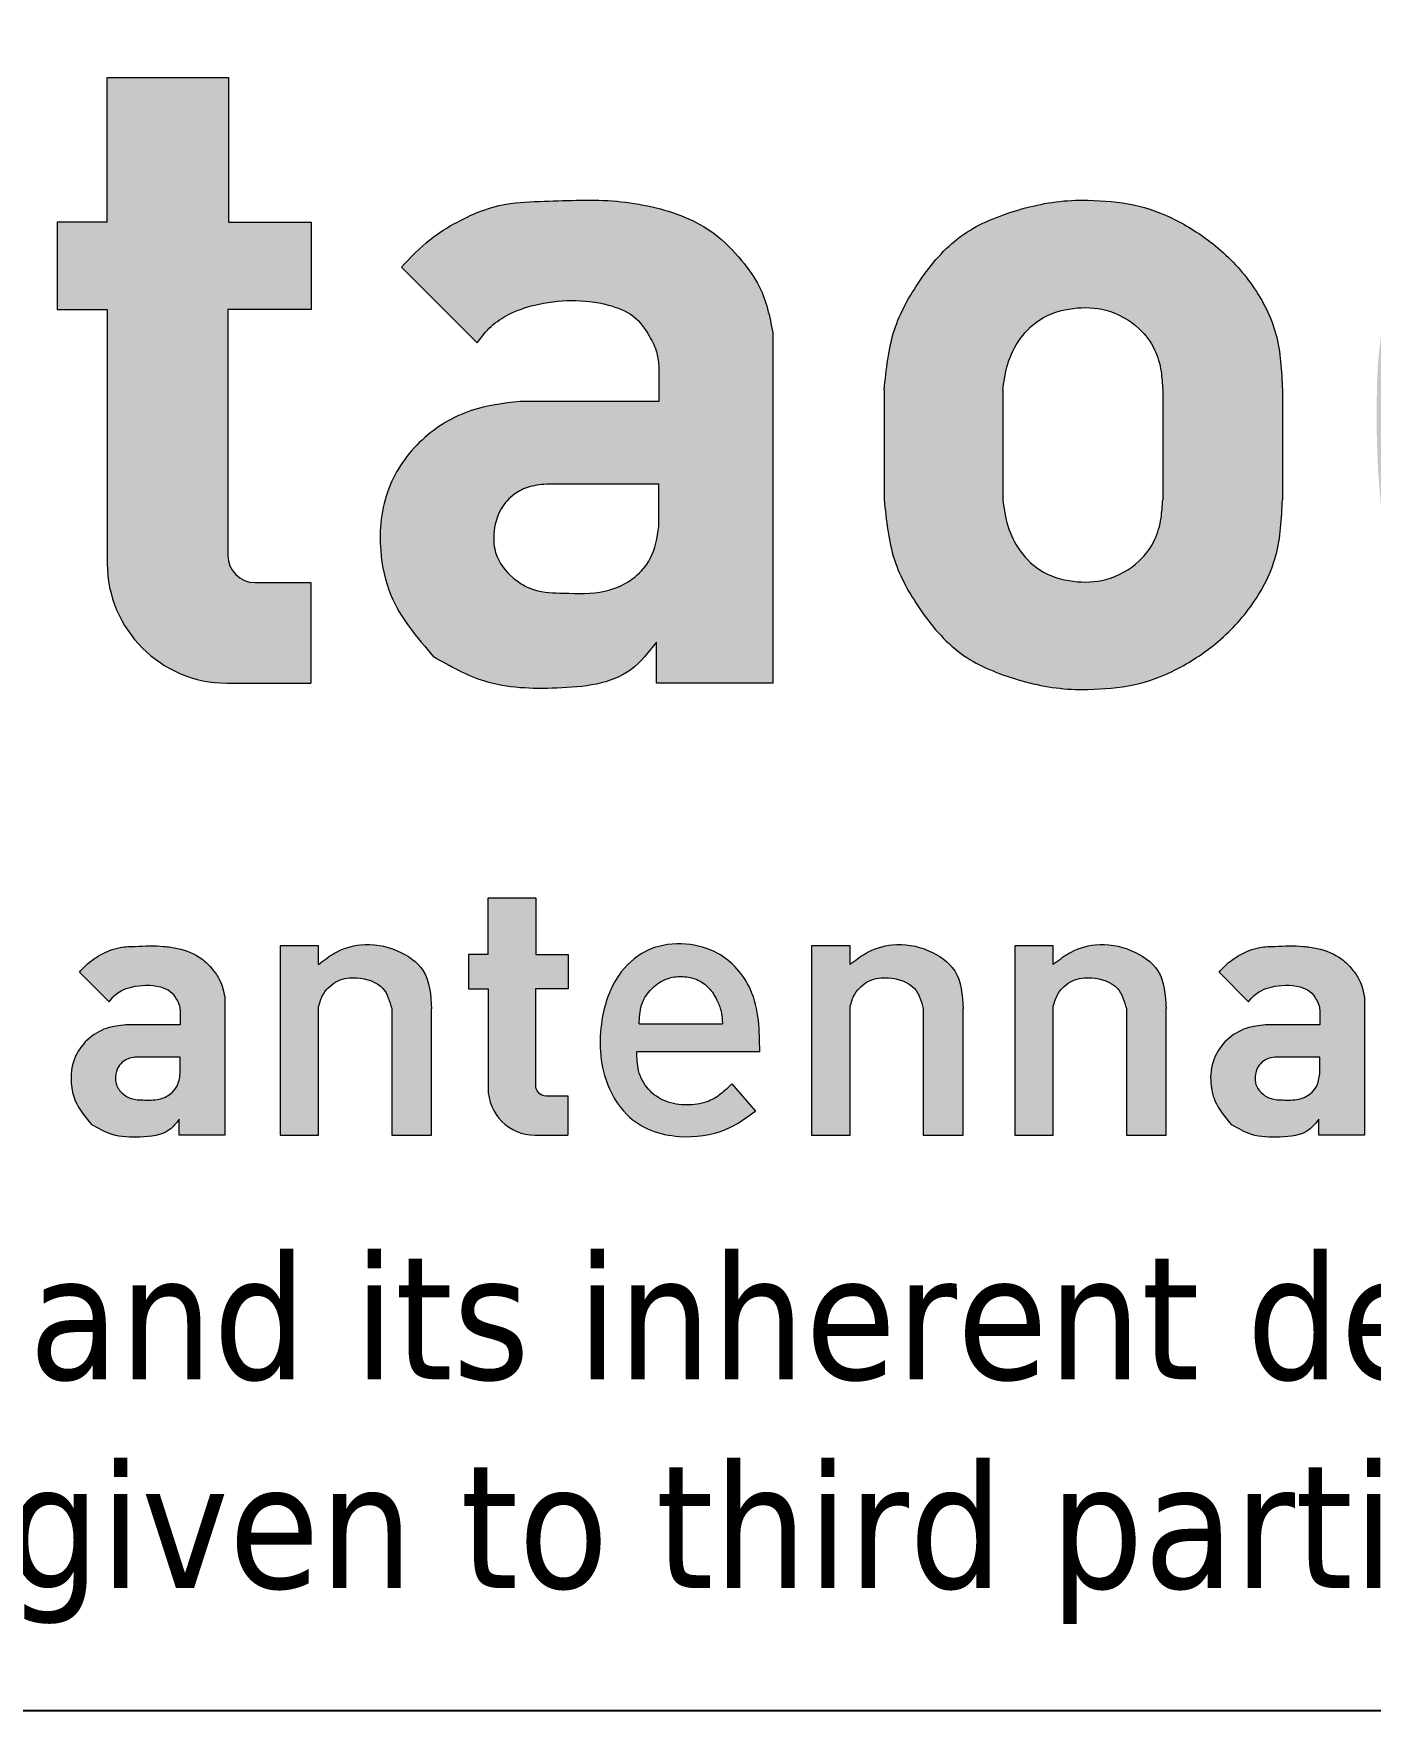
# Model space of a CAD drawing. Header units: millimetres. Extents: x 0 to 90, y 0 to 135.
# Drawn here: x 59.49 to 65.36, y 10 to 17.36 of the extents above; entities that cross this region are included whole.
import ezdxf
from ezdxf.enums import TextEntityAlignment as Align

# ---------------------------------------------------------------- set-up
doc = ezdxf.new("R2010")
doc.units = ezdxf.units.MM
doc.header["$LTSCALE"] = 0.5
doc.layers.add('Frame', color=7, linetype='Continuous')
doc.layers.add('Text', color=4, linetype='Continuous')
doc.styles.add('ROMANS', font='romans.shx', dxfattribs={"width": 0.8, "bigfont": 'chineset.shx'})

# ---------------------------------------------------------------- blocks, each defined once
blk = doc.blocks.new('standard-O')
at = {"layer": 'Frame', "linetype": 'ByBlock', "lineweight": 0}
h = blk.add_hatch(color=64, dxfattribs=at)
h.paths.add_polyline_path([(119.627, 33.07), (119.188, 33.07), (119.188, 32.303), (119.627, 32.303), (119.627, 30.074, 0.414214), (120.68, 29.021), (121.415, 29.021), (121.415, 29.904), (120.925, 29.904, -0.414214), (120.686, 30.143), (120.686, 32.303), (121.418, 32.303), (121.418, 33.07), (120.692, 33.07), (120.692, 34.338), (119.627, 34.338)])
edge = h.paths.add_edge_path()
edge.add_spline(control_points=[(122.876, 32.009), (122.914, 32.06), (122.99, 32.16), (123.165, 32.275), (123.506, 32.391), (123.896, 32.398), (124.257, 32.264), (124.381, 32.087), (124.459, 31.932), (124.467, 31.835), (124.471, 31.791)], knot_values=[0, 0, 0, 0, 0.276728, 0.546823, 0.901842, 1.848033, 2.198831, 2.53186, 2.762522, 2.953552, 2.953552, 2.953552, 2.953552], degree=3, periodic=0)
edge.add_line((124.471, 31.791), (124.471, 31.495))
edge.add_line((124.471, 31.495), (123.252, 31.495))
edge.add_spline(control_points=[(123.252, 31.495), (123.106, 31.477), (122.792, 31.441), (122.363, 31.178), (122.05, 30.735), (122, 30.231), (122.113, 29.696), (122.347, 29.422), (122.493, 29.251)], knot_values=[0, 0, 0, 0, 0.640555, 1.374696, 2.130691, 2.936976, 3.51902, 4.484135, 4.484135, 4.484135, 4.484135], degree=3, periodic=0)
edge.add_spline(control_points=[(122.493, 29.251), (122.639, 29.168), (122.974, 28.98), (123.578, 28.963), (124.171, 29.022), (124.381, 29.293), (124.45, 29.382)], knot_values=[0, 0, 0, 0, 0.726229, 1.657111, 2.635355, 3.120988, 3.120988, 3.120988, 3.120988], degree=3, periodic=0)
edge.add_line((124.45, 29.382), (124.45, 29.02))
edge.add_line((124.45, 29.02), (125.471, 29.02))
edge.add_line((125.471, 29.02), (125.471, 32.101))
edge.add_spline(control_points=[(125.471, 32.101), (125.443, 32.24), (125.396, 32.471), (125.188, 32.752), (124.908, 33.046), (124.503, 33.196), (123.995, 33.276), (123.564, 33.253), (123.153, 33.245), (122.898, 33.167), (122.675, 33.061), (122.436, 32.913), (122.291, 32.759), (122.211, 32.675)], knot_values=[0, 0, 0, 0, 0.613918, 1.017733, 1.512418, 2.379234, 2.837375, 3.769477, 4.262469, 4.631439, 4.927866, 5.346737, 5.853182, 5.853182, 5.853182, 5.853182], degree=3, periodic=0)
edge.add_line((122.211, 32.675), (122.876, 32.009))
edge = h.paths.add_edge_path()
edge.add_spline(control_points=[(129.945, 31.596), (129.938, 31.762), (129.923, 32.086), (129.701, 32.525), (129.386, 32.86), (129.023, 33.096), (128.641, 33.243), (128.375, 33.255), (128.241, 33.261)], knot_values=[0, 0, 0, 0, 0.71975, 1.407525, 2.105022, 2.715678, 3.292361, 3.876452, 3.876452, 3.876452, 3.876452], degree=3, periodic=0)
edge.add_spline(control_points=[(128.241, 33.261), (128.203, 33.261), (127.984, 33.264), (127.595, 33.184), (127.092, 32.976), (126.757, 32.574), (126.5, 32.117), (126.467, 31.776), (126.449, 31.596)], knot_values=[0, 0, 0, 0, 0.165888, 0.961156, 1.723881, 2.498384, 3.20717, 3.987391, 3.987391, 3.987391, 3.987391], degree=3, periodic=0)
edge.add_line((126.449, 31.596), (126.449, 30.631))
edge.add_spline(control_points=[(126.449, 30.631), (126.467, 30.451), (126.5, 30.11), (126.757, 29.653), (127.092, 29.251), (127.595, 29.042), (127.984, 28.963), (128.203, 28.966), (128.241, 28.966)], knot_values=[0, 0, 0, 0, 0.78022, 1.489006, 2.26351, 3.026235, 3.821503, 3.987391, 3.987391, 3.987391, 3.987391], degree=3, periodic=0)
edge.add_spline(control_points=[(128.241, 28.966), (128.375, 28.972), (128.641, 28.984), (129.023, 29.131), (129.386, 29.367), (129.701, 29.702), (129.923, 30.141), (129.938, 30.465), (129.945, 30.631)], knot_values=[0, 0, 0, 0, 0.584091, 1.160774, 1.77143, 2.468928, 3.156703, 3.876452, 3.876452, 3.876452, 3.876452], degree=3, periodic=0)
edge.add_line((129.945, 30.631), (129.945, 31.596))
edge = h.paths.add_edge_path()
edge.add_spline(control_points=[(133.219, 32.84), (133.147, 32.91), (132.909, 33.139), (132.362, 33.277), (131.729, 33.249), (131.406, 33.029), (131.262, 32.931)], knot_values=[0, 0, 0, 0, 0.436706, 1.434239, 2.36512, 3.118732, 3.118732, 3.118732, 3.118732], degree=3, periodic=0)
edge.add_spline(control_points=[(131.262, 32.931), (131.13, 32.771), (130.807, 32.376), (130.767, 31.611), (130.779, 30.637), (130.983, 29.223), (132.563, 29.036), (133.077, 29.486), (133.192, 29.585)], knot_values=[0, 0, 0, 0, 0.89115, 2.198435, 3.174115, 5.29753, 7.621293, 8.283409, 8.283409, 8.283409, 8.283409], degree=3, periodic=0)
edge.add_line((133.192, 29.585), (133.192, 28.974))
edge.add_spline(control_points=[(133.192, 28.974), (133.179, 28.91), (133.153, 28.774), (133.038, 28.593), (132.87, 28.409), (132.61, 28.311), (132.283, 28.287), (131.963, 28.322), (131.704, 28.475), (131.581, 28.576), (131.522, 28.624)], knot_values=[0, 0, 0, 0, 0.284979, 0.599689, 0.928093, 1.362562, 1.770427, 2.371084, 2.733631, 3.069014, 3.069014, 3.069014, 3.069014], degree=3, periodic=0)
edge.add_line((131.522, 28.624), (130.895, 27.99))
edge.add_spline(control_points=[(130.895, 27.99), (130.956, 27.931), (131.083, 27.811), (131.307, 27.647), (131.582, 27.519), (131.899, 27.44), (132.258, 27.4), (132.665, 27.43), (133.059, 27.519), (133.433, 27.665), (133.72, 27.881), (134.07, 28.295), (134.168, 28.693), (134.24, 28.982)], knot_values=[0, 0, 0, 0, 0.37291, 0.762196, 1.21558, 1.693139, 2.187522, 2.796313, 3.471414, 3.954553, 4.547334, 5.025669, 6.30563, 6.30563, 6.30563, 6.30563], degree=3, periodic=0)
edge.add_line((134.24, 28.982), (134.24, 33.202))
edge.add_line((134.24, 33.202), (133.219, 33.202))
edge.add_line((133.219, 33.202), (133.219, 32.84))
h.paths.add_polyline_path([(135.397, 30.091, 0.414214), (136.45, 29.038), (137.185, 29.038), (137.185, 29.921), (136.695, 29.921, -0.414214), (136.455, 30.16), (136.455, 34.725), (135.397, 34.725)])
edge = h.paths.add_edge_path()
edge.add_spline(control_points=[(138.584, 32.009), (138.623, 32.06), (138.698, 32.16), (138.873, 32.275), (139.214, 32.391), (139.605, 32.398), (139.965, 32.264), (140.089, 32.087), (140.167, 31.932), (140.175, 31.835), (140.179, 31.791)], knot_values=[0, 0, 0, 0, 0.276728, 0.546823, 0.901842, 1.848033, 2.198831, 2.53186, 2.762522, 2.953552, 2.953552, 2.953552, 2.953552], degree=3, periodic=0)
edge.add_line((140.179, 31.791), (140.179, 31.495))
edge.add_line((140.179, 31.495), (138.96, 31.495))
edge.add_spline(control_points=[(138.96, 31.495), (138.814, 31.477), (138.5, 31.441), (138.071, 31.178), (137.758, 30.735), (137.708, 30.231), (137.821, 29.696), (138.055, 29.422), (138.201, 29.251)], knot_values=[0, 0, 0, 0, 0.640555, 1.374696, 2.130691, 2.936976, 3.51902, 4.484135, 4.484135, 4.484135, 4.484135], degree=3, periodic=0)
edge.add_spline(control_points=[(138.201, 29.251), (138.348, 29.168), (138.682, 28.98), (139.286, 28.963), (139.879, 29.022), (140.089, 29.293), (140.159, 29.382)], knot_values=[0, 0, 0, 0, 0.726229, 1.657111, 2.635355, 3.120988, 3.120988, 3.120988, 3.120988], degree=3, periodic=0)
edge.add_line((140.159, 29.382), (140.159, 29.02))
edge.add_line((140.159, 29.02), (141.179, 29.02))
edge.add_line((141.179, 29.02), (141.179, 32.101))
edge.add_spline(control_points=[(141.179, 32.101), (141.151, 32.24), (141.104, 32.471), (140.896, 32.752), (140.616, 33.046), (140.211, 33.196), (139.703, 33.276), (139.272, 33.253), (138.861, 33.245), (138.606, 33.167), (138.383, 33.061), (138.144, 32.913), (137.999, 32.759), (137.919, 32.675)], knot_values=[0, 0, 0, 0, 0.613918, 1.017733, 1.512418, 2.379234, 2.837375, 3.769477, 4.262469, 4.631439, 4.927866, 5.346737, 5.853182, 5.853182, 5.853182, 5.853182], degree=3, periodic=0)
edge.add_line((137.919, 32.675), (138.584, 32.009))
edge = h.paths.add_edge_path()
edge.add_spline(control_points=[(145.298, 32.771), (145.221, 32.832), (145.017, 32.991), (144.573, 33.198), (143.933, 33.29), (143.282, 33.245), (142.729, 33.043), (142.367, 32.755), (142.131, 32.397), (142.047, 31.998), (142.069, 31.604), (142.23, 31.263), (142.466, 31.011), (142.772, 30.837), (143.153, 30.741), (143.539, 30.714), (143.89, 30.709), (144.138, 30.659), (144.344, 30.56), (144.435, 30.366), (144.419, 30.143), (144.268, 29.987), (144.059, 29.894), (143.795, 29.856), (143.503, 29.867), (143.207, 29.872), (142.907, 29.963), (142.698, 30.113), (142.573, 30.22), (142.54, 30.248)], knot_values=[0, 0, 0, 0, 0.426593, 1.13214, 2.118382, 3.234253, 3.961263, 4.664474, 5.226602, 5.805293, 6.426236, 6.920422, 7.427896, 7.918511, 8.443939, 9.136355, 9.609427, 9.982448, 10.239909, 10.580336, 10.849854, 11.172493, 11.471118, 11.848162, 12.32497, 12.754988, 13.142788, 13.678498, 13.866979, 13.866979, 13.866979, 13.866979], degree=3, periodic=0)
edge.add_line((142.54, 30.248), (141.863, 29.556))
edge.add_spline(control_points=[(141.863, 29.556), (142.016, 29.44), (142.316, 29.211), (142.89, 28.983), (143.563, 28.946), (144.227, 28.98), (144.767, 29.221), (145.135, 29.503), (145.37, 29.863), (145.454, 30.262), (145.432, 30.655), (145.272, 30.997), (145.035, 31.248), (144.729, 31.423), (144.348, 31.518), (143.963, 31.546), (143.611, 31.551), (143.364, 31.6), (143.158, 31.7), (143.066, 31.894), (143.083, 32.116), (143.234, 32.273), (143.443, 32.366), (143.668, 32.398), (143.943, 32.398), (144.214, 32.35), (144.478, 32.256), (144.587, 32.143), (144.634, 32.095)], knot_values=[0, 0, 0, 0, 0.841908, 1.648303, 2.662173, 3.780021, 4.520082, 5.223293, 5.785421, 6.364112, 6.985056, 7.479242, 7.986715, 8.47733, 9.002758, 9.695174, 10.168246, 10.541268, 10.798729, 11.139155, 11.408673, 11.731312, 12.029937, 12.406981, 12.715534, 13.233015, 13.617319, 13.911391, 13.911391, 13.911391, 13.911391], degree=3, periodic=0)
edge.add_line((144.634, 32.095), (145.298, 32.771))
edge = h.paths.add_edge_path(flags=16)
edge.add_spline(control_points=[(128.894, 31.596), (128.891, 31.65), (128.884, 31.77), (128.832, 31.963), (128.675, 32.171), (128.416, 32.316), (128.1, 32.327), (127.811, 32.241), (127.618, 32.032), (127.519, 31.811), (127.5, 31.663), (127.491, 31.596)], knot_values=[0, 0, 0, 0, 0.234419, 0.527388, 0.862863, 1.351646, 1.770572, 2.226103, 2.62316, 2.977198, 3.272596, 3.272596, 3.272596, 3.272596], degree=3, periodic=0)
edge.add_line((127.491, 31.596), (127.491, 30.631))
edge.add_spline(control_points=[(127.491, 30.631), (127.5, 30.564), (127.519, 30.416), (127.618, 30.195), (127.811, 29.986), (128.1, 29.9), (128.416, 29.911), (128.675, 30.056), (128.832, 30.264), (128.884, 30.457), (128.891, 30.577), (128.894, 30.631)], knot_values=[0, 0, 0, 0, 0.295398, 0.649437, 1.046494, 1.502025, 1.92095, 2.409733, 2.745208, 3.038178, 3.272596, 3.272596, 3.272596, 3.272596], degree=3, periodic=0)
edge.add_line((128.894, 30.631), (128.894, 31.596))
edge = h.paths.add_edge_path(flags=16)
edge.add_spline(control_points=[(123.505, 30.769), (123.447, 30.765), (123.341, 30.757), (123.189, 30.684), (123.062, 30.544), (123.012, 30.35), (123.029, 30.125), (123.169, 29.944), (123.386, 29.816), (123.67, 29.811), (123.977, 29.799), (124.25, 29.921), (124.428, 30.13), (124.455, 30.298), (124.471, 30.397)], knot_values=[0, 0, 0, 0, 0.253489, 0.462212, 0.723392, 1.057267, 1.309237, 1.691624, 2.004946, 2.383252, 2.913429, 3.342101, 3.646062, 4.073731, 4.073731, 4.073731, 4.073731], degree=3, periodic=0)
edge.add_line((124.471, 30.397), (124.471, 30.769))
edge.add_line((124.471, 30.769), (123.505, 30.769))
edge = h.paths.add_edge_path(flags=16)
edge.add_spline(control_points=[(139.214, 30.769), (139.155, 30.765), (139.049, 30.757), (138.898, 30.684), (138.77, 30.544), (138.72, 30.35), (138.737, 30.125), (138.878, 29.944), (139.094, 29.816), (139.378, 29.811), (139.685, 29.799), (139.959, 29.921), (140.136, 30.13), (140.163, 30.298), (140.179, 30.397)], knot_values=[0, 0, 0, 0, 0.253489, 0.462212, 0.723392, 1.057267, 1.309237, 1.691624, 2.004946, 2.383252, 2.913429, 3.342101, 3.646062, 4.073731, 4.073731, 4.073731, 4.073731], degree=3, periodic=0)
edge.add_line((140.179, 30.397), (140.179, 30.769))
edge.add_line((140.179, 30.769), (139.214, 30.769))
edge = h.paths.add_edge_path(flags=16)
edge.add_spline(control_points=[(131.808, 31.186), (131.809, 31.317), (131.809, 31.607), (131.903, 31.99), (132.133, 32.266), (132.415, 32.322), (132.698, 32.349), (132.961, 32.179), (133.183, 31.884), (133.207, 31.402), (133.209, 30.909), (133.113, 30.476), (132.908, 30.188), (132.643, 30.113), (132.39, 30.116), (132.132, 30.174), (131.889, 30.44), (131.832, 30.807), (131.815, 31.071), (131.808, 31.186)], knot_values=[0, 0, 0, 0, 0.574709, 1.273108, 1.694673, 2.054105, 2.499663, 2.898891, 3.365541, 4.070421, 4.939018, 5.543539, 5.994126, 6.404877, 6.687272, 7.112216, 7.520365, 8.181697, 8.686525, 8.686525, 8.686525, 8.686525], degree=3, periodic=0)
h = blk.add_hatch(color=253, dxfattribs=at)
edge = h.paths.add_edge_path()
edge.add_spline(control_points=[(120.66, 26.259), (120.649, 26.313), (120.631, 26.404), (120.549, 26.514), (120.44, 26.629), (120.281, 26.688), (120.082, 26.719), (119.913, 26.71), (119.752, 26.707), (119.652, 26.677), (119.564, 26.635), (119.471, 26.577), (119.414, 26.517), (119.383, 26.484)], knot_values=[0, 0, 0, 0, 0.343716, 0.5698, 0.84676, 1.332067, 1.588567, 2.110425, 2.386437, 2.593013, 2.758974, 2.993488, 3.277033, 3.277033, 3.277033, 3.277033], degree=3, periodic=0)
edge.add_line((119.383, 26.484), (119.643, 26.223))
edge.add_spline(control_points=[(119.643, 26.223), (119.658, 26.243), (119.688, 26.282), (119.756, 26.327), (119.89, 26.372), (120.043, 26.375), (120.185, 26.323), (120.233, 26.253), (120.264, 26.192), (120.267, 26.154), (120.268, 26.137)], knot_values=[0, 0, 0, 0, 0.154932, 0.306151, 0.504916, 1.034662, 1.231064, 1.417518, 1.546659, 1.653611, 1.653611, 1.653611, 1.653611], degree=3, periodic=0)
edge.add_line((120.268, 26.137), (120.268, 26.021))
edge.add_line((120.268, 26.021), (119.791, 26.021))
edge.add_spline(control_points=[(119.791, 26.021), (119.733, 26.014), (119.61, 26), (119.442, 25.897), (119.32, 25.723), (119.3, 25.526), (119.344, 25.316), (119.436, 25.209), (119.493, 25.142)], knot_values=[0, 0, 0, 0, 0.358629, 0.769654, 1.192914, 1.644331, 1.970201, 2.510541, 2.510541, 2.510541, 2.510541], degree=3, periodic=0)
edge.add_spline(control_points=[(119.493, 25.142), (119.551, 25.109), (119.682, 25.036), (119.918, 25.029), (120.151, 25.052), (120.233, 25.158), (120.26, 25.193)], knot_values=[0, 0, 0, 0, 0.406595, 0.92777, 1.475462, 1.747354, 1.747354, 1.747354, 1.747354], degree=3, periodic=0)
edge.add_line((120.26, 25.193), (120.26, 25.051))
edge.add_line((120.26, 25.051), (120.66, 25.051))
edge.add_line((120.66, 25.051), (120.66, 26.259))
edge = h.paths.add_edge_path(flags=16)
edge.add_line((120.268, 25.737), (120.268, 25.591))
edge.add_spline(control_points=[(120.268, 25.591), (120.262, 25.552), (120.251, 25.486), (120.182, 25.404), (120.075, 25.356), (119.954, 25.361), (119.843, 25.363), (119.758, 25.413), (119.703, 25.484), (119.697, 25.573), (119.716, 25.648), (119.766, 25.703), (119.826, 25.732), (119.867, 25.735), (119.89, 25.737)], knot_values=[0, 0, 0, 0, 0.23944, 0.409619, 0.649621, 0.946452, 1.158255, 1.333675, 1.547763, 1.688834, 1.875761, 2.021988, 2.138847, 2.280768, 2.280768, 2.280768, 2.280768], degree=3, periodic=0)
edge.add_line((119.89, 25.737), (120.268, 25.737))
edge = h.paths.add_edge_path()
edge.add_spline(control_points=[(121.483, 26.18), (121.494, 26.218), (121.522, 26.312), (121.647, 26.423), (121.844, 26.446), (122.066, 26.377), (122.107, 26.228), (122.125, 26.163)], knot_values=[0, 0, 0, 0, 0.248212, 0.609987, 0.959179, 1.4745, 1.877645, 1.877645, 1.877645, 1.877645], degree=3, periodic=0)
edge.add_line((122.125, 26.163), (122.125, 25.051))
edge.add_line((122.125, 25.051), (122.475, 25.051))
edge.add_line((122.475, 25.051), (122.475, 26.161))
edge.add_spline(control_points=[(122.475, 26.161), (122.468, 26.282), (122.455, 26.505), (122.166, 26.697), (121.877, 26.75), (121.635, 26.67), (121.526, 26.585), (121.483, 26.551)], knot_values=[0, 0, 0, 0, 0.716488, 1.321419, 1.995211, 2.51039, 2.856511, 2.856511, 2.856511, 2.856511], degree=3, periodic=0)
edge.add_line((121.483, 26.551), (121.483, 26.714))
edge.add_line((121.483, 26.714), (121.145, 26.714))
edge.add_line((121.145, 26.714), (121.145, 25.051))
edge.add_line((121.145, 25.051), (121.483, 25.051))
edge.add_line((121.483, 25.051), (121.483, 26.18))
h.paths.add_polyline_path([(123.386, 26.338), (123.673, 26.338), (123.673, 26.638), (123.389, 26.638), (123.389, 27.135), (122.971, 27.135), (122.971, 26.638), (122.799, 26.638), (122.799, 26.338), (122.971, 26.338), (122.971, 25.465, 0.414214), (123.384, 25.052), (123.672, 25.052), (123.672, 25.398), (123.48, 25.398, -0.414214), (123.386, 25.491)])
edge = h.paths.add_edge_path()
edge.add_spline(control_points=[(125.356, 25.787), (125.355, 25.878), (125.354, 26.063), (125.282, 26.386), (125.043, 26.658), (124.701, 26.748), (124.381, 26.713), (124.092, 26.477), (123.938, 26.058), (123.949, 25.595), (124.145, 25.241), (124.396, 25.08), (124.7, 25.02), (125.039, 25.061), (125.236, 25.203), (125.319, 25.263)], knot_values=[0, 0, 0, 0, 0.570678, 1.157717, 2.048086, 2.656553, 3.318256, 3.993089, 4.873842, 6.028255, 6.786664, 7.307089, 7.839492, 8.710171, 9.345812, 9.345812, 9.345812, 9.345812], degree=3, periodic=0)
edge.add_line((125.319, 25.263), (125.112, 25.503))
edge.add_spline(control_points=[(125.112, 25.503), (125.08, 25.472), (125.015, 25.408), (124.883, 25.33), (124.713, 25.309), (124.527, 25.335), (124.368, 25.445), (124.28, 25.611), (124.278, 25.73), (124.278, 25.787)], knot_values=[0, 0, 0, 0, 0.281739, 0.568089, 0.94221, 1.334072, 1.718781, 2.108759, 2.459803, 2.459803, 2.459803, 2.459803], degree=3, periodic=0)
edge.add_line((124.278, 25.787), (125.356, 25.787))
edge = h.paths.add_edge_path()
edge.add_spline(control_points=[(126.149, 26.18), (126.16, 26.218), (126.188, 26.312), (126.313, 26.423), (126.51, 26.446), (126.732, 26.377), (126.774, 26.228), (126.792, 26.163)], knot_values=[0, 0, 0, 0, 0.248212, 0.609987, 0.959179, 1.4745, 1.877645, 1.877645, 1.877645, 1.877645], degree=3, periodic=0)
edge.add_line((126.792, 26.163), (126.792, 25.051))
edge.add_line((126.792, 25.051), (127.142, 25.051))
edge.add_line((127.142, 25.051), (127.142, 26.161))
edge.add_spline(control_points=[(127.142, 26.161), (127.135, 26.282), (127.121, 26.505), (126.832, 26.697), (126.543, 26.75), (126.302, 26.67), (126.193, 26.585), (126.149, 26.551)], knot_values=[0, 0, 0, 0, 0.716488, 1.321419, 1.995211, 2.51039, 2.856511, 2.856511, 2.856511, 2.856511], degree=3, periodic=0)
edge.add_line((126.149, 26.551), (126.149, 26.714))
edge.add_line((126.149, 26.714), (125.812, 26.714))
edge.add_line((125.812, 26.714), (125.812, 25.051))
edge.add_line((125.812, 25.051), (126.149, 25.051))
edge.add_line((126.149, 25.051), (126.149, 26.18))
edge = h.paths.add_edge_path()
edge.add_spline(control_points=[(127.932, 26.18), (127.943, 26.218), (127.971, 26.312), (128.096, 26.423), (128.293, 26.446), (128.515, 26.377), (128.557, 26.228), (128.575, 26.163)], knot_values=[0, 0, 0, 0, 0.248212, 0.609987, 0.959179, 1.4745, 1.877645, 1.877645, 1.877645, 1.877645], degree=3, periodic=0)
edge.add_line((128.575, 26.163), (128.575, 25.051))
edge.add_line((128.575, 25.051), (128.925, 25.051))
edge.add_line((128.925, 25.051), (128.925, 26.161))
edge.add_spline(control_points=[(128.925, 26.161), (128.918, 26.282), (128.904, 26.505), (128.615, 26.697), (128.326, 26.75), (128.085, 26.67), (127.976, 26.585), (127.932, 26.551)], knot_values=[0, 0, 0, 0, 0.716488, 1.321419, 1.995211, 2.51039, 2.856511, 2.856511, 2.856511, 2.856511], degree=3, periodic=0)
edge.add_line((127.932, 26.551), (127.932, 26.714))
edge.add_line((127.932, 26.714), (127.595, 26.714))
edge.add_line((127.595, 26.714), (127.595, 25.051))
edge.add_line((127.595, 25.051), (127.932, 25.051))
edge.add_line((127.932, 25.051), (127.932, 26.18))
edge = h.paths.add_edge_path()
edge.add_spline(control_points=[(130.666, 26.259), (130.655, 26.313), (130.637, 26.404), (130.555, 26.514), (130.446, 26.629), (130.287, 26.688), (130.088, 26.719), (129.919, 26.71), (129.758, 26.707), (129.658, 26.677), (129.57, 26.635), (129.477, 26.577), (129.42, 26.517), (129.389, 26.484)], knot_values=[0, 0, 0, 0, 0.343716, 0.5698, 0.84676, 1.332067, 1.588567, 2.110425, 2.386437, 2.593013, 2.758974, 2.993488, 3.277033, 3.277033, 3.277033, 3.277033], degree=3, periodic=0)
edge.add_line((129.389, 26.484), (129.649, 26.223))
edge.add_spline(control_points=[(129.649, 26.223), (129.664, 26.243), (129.694, 26.282), (129.763, 26.327), (129.896, 26.372), (130.049, 26.375), (130.191, 26.323), (130.239, 26.253), (130.27, 26.192), (130.273, 26.154), (130.274, 26.137)], knot_values=[0, 0, 0, 0, 0.154932, 0.306151, 0.504916, 1.034662, 1.231064, 1.417518, 1.546659, 1.653611, 1.653611, 1.653611, 1.653611], degree=3, periodic=0)
edge.add_line((130.274, 26.137), (130.274, 26.021))
edge.add_line((130.274, 26.021), (129.797, 26.021))
edge.add_spline(control_points=[(129.797, 26.021), (129.739, 26.014), (129.616, 26), (129.448, 25.897), (129.326, 25.723), (129.306, 25.526), (129.35, 25.316), (129.442, 25.209), (129.499, 25.142)], knot_values=[0, 0, 0, 0, 0.358629, 0.769654, 1.192914, 1.644331, 1.970201, 2.510541, 2.510541, 2.510541, 2.510541], degree=3, periodic=0)
edge.add_spline(control_points=[(129.499, 25.142), (129.557, 25.109), (129.688, 25.036), (129.924, 25.029), (130.157, 25.052), (130.239, 25.158), (130.266, 25.193)], knot_values=[0, 0, 0, 0, 0.406595, 0.92777, 1.475462, 1.747354, 1.747354, 1.747354, 1.747354], degree=3, periodic=0)
edge.add_line((130.266, 25.193), (130.266, 25.051))
edge.add_line((130.266, 25.051), (130.666, 25.051))
edge.add_line((130.666, 25.051), (130.666, 26.259))
h.paths.add_polyline_path([(124.918, 26.334), (124.903, 26.35), (124.887, 26.365), (124.869, 26.379), (124.851, 26.392), (124.832, 26.403), (124.812, 26.413), (124.792, 26.422), (124.771, 26.429), (124.75, 26.434), (124.728, 26.439), (124.706, 26.442), (124.684, 26.444), (124.662, 26.445), (124.64, 26.444), (124.618, 26.443), (124.596, 26.44), (124.574, 26.435), (124.553, 26.429), (124.532, 26.422), (124.512, 26.413), (124.493, 26.403), (124.474, 26.391), (124.455, 26.378), (124.438, 26.364), (124.421, 26.35), (124.405, 26.334), (124.39, 26.317), (124.375, 26.3), (124.362, 26.282), (124.35, 26.263), (124.339, 26.244), (124.33, 26.224), (124.322, 26.203), (124.315, 26.182), (124.31, 26.161), (124.306, 26.14), (124.303, 26.118), (124.301, 26.096), (124.3, 26.074), (124.299, 26.051), (124.298, 26.029), (125.029, 26.029), (125.028, 26.051), (125.026, 26.073), (125.024, 26.095), (125.021, 26.117), (125.017, 26.139), (125.011, 26.16), (125.005, 26.181), (124.997, 26.201), (124.988, 26.221), (124.978, 26.241), (124.968, 26.261), (124.957, 26.28), (124.945, 26.299), (124.932, 26.317)], flags=0)
h.paths.add_polyline_path([(129.896, 25.737), (129.879, 25.735), (129.863, 25.734), (129.846, 25.731), (129.83, 25.728), (129.815, 25.722), (129.8, 25.716), (129.785, 25.707), (129.772, 25.698), (129.759, 25.687), (129.748, 25.674), (129.738, 25.661), (129.729, 25.647), (129.722, 25.632), (129.716, 25.616), (129.712, 25.6), (129.708, 25.584), (129.707, 25.567), (129.706, 25.55), (129.707, 25.534), (129.709, 25.517), (129.712, 25.501), (129.718, 25.486), (129.725, 25.471), (129.734, 25.457), (129.744, 25.443), (129.755, 25.43), (129.767, 25.419), (129.78, 25.408), (129.794, 25.398), (129.808, 25.389), (129.823, 25.381), (129.838, 25.375), (129.854, 25.37), (129.87, 25.367), (129.886, 25.364), (129.903, 25.363), (129.919, 25.362), (129.936, 25.361), (129.953, 25.361), (129.97, 25.36), (129.986, 25.36), (130.003, 25.36), (130.02, 25.36), (130.036, 25.361), (130.053, 25.362), (130.069, 25.365), (130.085, 25.368), (130.101, 25.371), (130.117, 25.376), (130.133, 25.382), (130.148, 25.389), (130.163, 25.397), (130.177, 25.406), (130.19, 25.416), (130.203, 25.427), (130.215, 25.439), (130.226, 25.451), (130.235, 25.465), (130.244, 25.479), (130.251, 25.494), (130.257, 25.509), (130.261, 25.525), (130.265, 25.541), (130.269, 25.558), (130.272, 25.574), (130.274, 25.591), (130.274, 25.737)], flags=0)
at = {"layer": 'Frame', "color": 64, "linetype": 'ByBlock', "lineweight": 0}
for p, q in [((119.627, 33.07), (119.627, 34.338)), ((119.627, 34.338), (120.692, 34.338)), ((120.692, 34.338), (120.692, 33.07)), ((119.627, 33.07), (119.188, 33.07)), ((119.188, 33.07), (119.188, 32.303)), ((120.692, 33.07), (121.418, 33.07)), ((121.418, 33.07), (121.418, 32.303)), ((122.211, 32.675), (122.876, 32.009)), ((119.188, 32.303), (119.627, 32.303)), ((119.627, 32.303), (119.627, 30.074)), ((121.418, 32.303), (120.686, 32.303)), ((120.686, 32.303), (120.686, 30.143)), ((125.471, 32.101), (125.471, 29.02)), ((124.471, 31.791), (124.471, 31.495)), ((126.449, 31.596), (126.449, 30.631)), ((127.491, 31.596), (127.491, 30.631)), ((128.894, 31.596), (128.894, 30.631)), ((129.945, 31.596), (129.945, 30.631)), ((124.471, 31.495), (123.252, 31.495)), ((124.471, 30.769), (123.505, 30.769)), ((124.471, 30.397), (124.471, 30.769)), ((120.925, 29.904), (121.415, 29.904)), ((121.415, 29.904), (121.415, 29.021)), ((124.45, 29.02), (124.45, 29.382)), ((120.68, 29.021), (121.415, 29.021)), ((125.471, 29.02), (124.45, 29.02))]:
    blk.add_line(p, q, dxfattribs=at)
at = {"layer": 'Frame', "color": 253, "linetype": 'ByBlock', "lineweight": 0}
for p, q in [((122.971, 26.638), (122.971, 27.135)), ((122.971, 27.135), (123.389, 27.135)), ((123.389, 27.135), (123.389, 26.638)), ((121.483, 26.714), (121.145, 26.714)), ((121.145, 26.714), (121.145, 25.051)), ((121.483, 26.551), (121.483, 26.714)), ((126.149, 26.714), (125.812, 26.714)), ((125.812, 26.714), (125.812, 25.051)), ((126.149, 26.551), (126.149, 26.714)), ((127.932, 26.714), (127.595, 26.714)), ((127.595, 26.714), (127.595, 25.051)), ((127.932, 26.551), (127.932, 26.714)), ((122.971, 26.638), (122.799, 26.638)), ((122.799, 26.638), (122.799, 26.338)), ((123.389, 26.638), (123.673, 26.638)), ((123.673, 26.638), (123.673, 26.338)), ((119.383, 26.484), (119.643, 26.223)), ((129.389, 26.484), (129.649, 26.223)), ((120.66, 26.259), (120.66, 25.051)), ((122.799, 26.338), (122.971, 26.338)), ((122.971, 26.338), (122.971, 25.465)), ((123.673, 26.338), (123.386, 26.338)), ((123.386, 26.338), (123.386, 25.491)), ((130.666, 26.259), (130.666, 25.051)), ((120.268, 26.137), (120.268, 26.021)), ((121.483, 25.051), (121.483, 26.18)), ((122.125, 26.163), (122.125, 25.051)), ((122.475, 25.051), (122.475, 26.161)), ((126.149, 25.051), (126.149, 26.18)), ((126.792, 26.163), (126.792, 25.051)), ((127.142, 25.051), (127.142, 26.161)), ((127.932, 25.051), (127.932, 26.18)), ((128.575, 26.163), (128.575, 25.051)), ((128.925, 25.051), (128.925, 26.161)), ((130.274, 26.137), (130.274, 26.021)), ((120.268, 26.021), (119.791, 26.021)), ((124.298, 26.029), (125.029, 26.029)), ((130.274, 26.021), (129.797, 26.021)), ((124.278, 25.787), (125.356, 25.787)), ((120.268, 25.737), (119.89, 25.737)), ((120.268, 25.591), (120.268, 25.737)), ((130.274, 25.737), (129.896, 25.737)), ((130.274, 25.591), (130.274, 25.737)), ((125.112, 25.503), (125.319, 25.263)), ((123.48, 25.398), (123.672, 25.398)), ((123.672, 25.398), (123.672, 25.052)), ((120.26, 25.051), (120.26, 25.193)), ((130.266, 25.051), (130.266, 25.193)), ((120.66, 25.051), (120.26, 25.051)), ((121.145, 25.051), (121.483, 25.051)), ((122.125, 25.051), (122.475, 25.051)), ((123.384, 25.052), (123.672, 25.052)), ((125.812, 25.051), (126.149, 25.051)), ((126.792, 25.051), (127.142, 25.051)), ((127.595, 25.051), (127.932, 25.051)), ((128.575, 25.051), (128.925, 25.051)), ((130.666, 25.051), (130.266, 25.051))]:
    blk.add_line(p, q, dxfattribs=at)
at = {"layer": 'Frame'}
blk.add_line((95.225, 20), (175, 20), dxfattribs=at)
at = {"layer": 'Frame', "color": 64, "linetype": 'ByBlock', "lineweight": 0}
for centre, radius in [((120.68, 30.074), 1.053), ((120.925, 30.143), 0.239)]:
    blk.add_arc(centre, radius, 180, 270, dxfattribs=at)
at = {"layer": 'Frame', "color": 253, "linetype": 'ByBlock', "lineweight": 0}
for centre, radius in [((123.48, 25.491), 0.0938), ((123.384, 25.465), 0.413)]:
    blk.add_arc(centre, radius, 180, 270, dxfattribs=at)
at = {"layer": 'Frame', "color": 64, "linetype": 'ByBlock', "lineweight": 0}
for points, knots in [([(122.211, 32.675), (122.291, 32.759), (122.436, 32.913), (122.675, 33.061), (122.898, 33.167), (123.153, 33.245), (123.564, 33.253), (123.995, 33.276), (124.503, 33.196), (124.908, 33.046), (125.188, 32.752), (125.396, 32.471), (125.443, 32.24), (125.471, 32.101)], [0, 0, 0, 0, 0.346408, 0.632916, 0.835672, 1.088047, 1.425254, 2.062812, 2.37618, 2.969083, 3.307447, 3.583656, 4.003576, 4.003576, 4.003576, 4.003576]), ([(126.449, 31.596), (126.467, 31.776), (126.5, 32.117), (126.757, 32.574), (127.092, 32.976), (127.595, 33.184), (127.984, 33.264), (128.203, 33.261), (128.241, 33.261)], [0, 0, 0, 0, 0.533671, 1.01848, 1.548241, 2.069945, 2.613908, 2.727375, 2.727375, 2.727375, 2.727375]), ([(128.241, 33.261), (128.375, 33.255), (128.641, 33.243), (129.023, 33.096), (129.386, 32.86), (129.701, 32.525), (129.923, 32.086), (129.938, 31.762), (129.945, 31.596)], [0, 0, 0, 0, 0.399519, 0.79397, 1.211658, 1.688746, 2.159185, 2.651493, 2.651493, 2.651493, 2.651493]), ([(122.876, 32.009), (122.914, 32.06), (122.99, 32.16), (123.165, 32.275), (123.506, 32.391), (123.896, 32.398), (124.257, 32.264), (124.381, 32.087), (124.459, 31.932), (124.467, 31.835), (124.471, 31.791)], [0, 0, 0, 0, 0.189282, 0.374027, 0.61686, 1.264055, 1.504001, 1.731793, 1.889565, 2.02023, 2.02023, 2.02023, 2.02023]), ([(127.491, 31.596), (127.5, 31.663), (127.519, 31.811), (127.618, 32.032), (127.811, 32.241), (128.1, 32.327), (128.416, 32.316), (128.675, 32.171), (128.832, 31.963), (128.884, 31.77), (128.891, 31.65), (128.894, 31.596)], [0, 0, 0, 0, 0.202052, 0.444215, 0.715802, 1.027385, 1.31393, 1.648257, 1.877722, 2.078114, 2.238456, 2.238456, 2.238456, 2.238456]), ([(123.252, 31.495), (123.106, 31.477), (122.792, 31.441), (122.363, 31.178), (122.05, 30.735), (122, 30.231), (122.113, 29.696), (122.347, 29.422), (122.493, 29.251)], [0, 0, 0, 0, 0.438139, 0.940292, 1.457393, 2.008892, 2.40701, 3.067148, 3.067148, 3.067148, 3.067148]), ([(123.505, 30.769), (123.447, 30.765), (123.341, 30.757), (123.189, 30.684), (123.062, 30.544), (123.012, 30.35), (123.029, 30.125), (123.169, 29.944), (123.386, 29.816), (123.67, 29.811), (123.977, 29.799), (124.25, 29.921), (124.428, 30.13), (124.455, 30.298), (124.471, 30.397)], [0, 0, 0, 0, 0.173386, 0.316153, 0.4948, 0.723171, 0.895518, 1.157071, 1.371383, 1.630144, 1.992786, 2.285997, 2.493907, 2.786432, 2.786432, 2.786432, 2.786432]), ([(126.449, 30.631), (126.467, 30.451), (126.5, 30.11), (126.757, 29.653), (127.092, 29.251), (127.595, 29.042), (127.984, 28.963), (128.203, 28.966), (128.241, 28.966)], [0, 0, 0, 0, 0.533671, 1.01848, 1.548241, 2.069945, 2.613908, 2.727375, 2.727375, 2.727375, 2.727375]), ([(127.491, 30.631), (127.5, 30.564), (127.519, 30.416), (127.618, 30.195), (127.811, 29.986), (128.1, 29.9), (128.416, 29.911), (128.675, 30.056), (128.832, 30.264), (128.884, 30.457), (128.891, 30.577), (128.894, 30.631)], [0, 0, 0, 0, 0.202052, 0.444215, 0.715802, 1.027385, 1.31393, 1.648257, 1.877722, 2.078114, 2.238456, 2.238456, 2.238456, 2.238456]), ([(128.241, 28.966), (128.375, 28.972), (128.641, 28.984), (129.023, 29.131), (129.386, 29.367), (129.701, 29.702), (129.923, 30.141), (129.938, 30.465), (129.945, 30.631)], [0, 0, 0, 0, 0.399519, 0.79397, 1.211658, 1.688746, 2.159185, 2.651493, 2.651493, 2.651493, 2.651493]), ([(124.45, 29.382), (124.381, 29.293), (124.171, 29.022), (123.578, 28.963), (122.974, 28.98), (122.639, 29.168), (122.493, 29.251)], [0, 0, 0, 0, 0.332173, 1.001292, 1.638015, 2.134756, 2.134756, 2.134756, 2.134756])]:
    blk.add_open_spline(points, degree=3, knots=knots, dxfattribs=at)
at = {"layer": 'Frame', "color": 253, "linetype": 'ByBlock', "lineweight": 0}
for points, knots in [([(119.383, 26.484), (119.414, 26.517), (119.471, 26.577), (119.564, 26.635), (119.652, 26.677), (119.752, 26.707), (119.913, 26.71), (120.082, 26.719), (120.281, 26.688), (120.44, 26.629), (120.549, 26.514), (120.631, 26.404), (120.649, 26.313), (120.66, 26.259)], [0, 0, 0, 0, 0.135761, 0.248046, 0.327509, 0.426417, 0.558572, 0.808437, 0.93125, 1.163614, 1.296223, 1.404472, 1.569043, 1.569043, 1.569043, 1.569043]), ([(121.483, 26.551), (121.526, 26.585), (121.635, 26.67), (121.877, 26.75), (122.166, 26.697), (122.455, 26.505), (122.468, 26.282), (122.475, 26.161)], [0, 0, 0, 0, 0.165722, 0.41239, 0.735002, 1.024643, 1.367697, 1.367697, 1.367697, 1.367697]), ([(125.356, 25.787), (125.355, 25.878), (125.354, 26.063), (125.282, 26.386), (125.043, 26.658), (124.701, 26.748), (124.381, 26.713), (124.092, 26.477), (123.938, 26.058), (123.949, 25.595), (124.145, 25.241), (124.396, 25.08), (124.7, 25.02), (125.039, 25.061), (125.236, 25.203), (125.319, 25.263)], [0, 0, 0, 0, 0.273241, 0.554315, 0.980624, 1.271958, 1.588781, 1.911891, 2.333595, 2.886328, 3.249455, 3.498634, 3.753549, 4.17043, 4.474775, 4.474775, 4.474775, 4.474775]), ([(126.149, 26.551), (126.193, 26.585), (126.302, 26.67), (126.543, 26.75), (126.832, 26.697), (127.121, 26.505), (127.135, 26.282), (127.142, 26.161)], [0, 0, 0, 0, 0.165722, 0.41239, 0.735002, 1.024643, 1.367697, 1.367697, 1.367697, 1.367697]), ([(127.932, 26.551), (127.976, 26.585), (128.085, 26.67), (128.326, 26.75), (128.615, 26.697), (128.904, 26.505), (128.918, 26.282), (128.925, 26.161)], [0, 0, 0, 0, 0.165722, 0.41239, 0.735002, 1.024643, 1.367697, 1.367697, 1.367697, 1.367697]), ([(129.389, 26.484), (129.42, 26.517), (129.477, 26.577), (129.57, 26.635), (129.658, 26.677), (129.758, 26.707), (129.919, 26.71), (130.088, 26.719), (130.287, 26.688), (130.446, 26.629), (130.555, 26.514), (130.637, 26.404), (130.655, 26.313), (130.666, 26.259)], [0, 0, 0, 0, 0.135761, 0.248046, 0.327509, 0.426417, 0.558572, 0.808437, 0.93125, 1.163614, 1.296223, 1.404472, 1.569043, 1.569043, 1.569043, 1.569043]), ([(119.643, 26.223), (119.658, 26.243), (119.688, 26.282), (119.756, 26.327), (119.89, 26.372), (120.043, 26.375), (120.185, 26.323), (120.233, 26.253), (120.264, 26.192), (120.267, 26.154), (120.268, 26.137)], [0, 0, 0, 0, 0.0741815, 0.1465851, 0.2417538, 0.4953962, 0.5894335, 0.6787075, 0.7405402, 0.791749, 0.791749, 0.791749, 0.791749]), ([(121.483, 26.18), (121.494, 26.218), (121.522, 26.312), (121.647, 26.423), (121.844, 26.446), (122.066, 26.377), (122.107, 26.228), (122.125, 26.163)], [0, 0, 0, 0, 0.1188439, 0.2920617, 0.4592549, 0.7059904, 0.8990166, 0.8990166, 0.8990166, 0.8990166]), ([(124.298, 26.029), (124.3, 26.085), (124.304, 26.207), (124.409, 26.356), (124.549, 26.439), (124.684, 26.449), (124.809, 26.425), (124.916, 26.35), (124.979, 26.246), (125.023, 26.139), (125.027, 26.067), (125.029, 26.029)], [0, 0, 0, 0, 0.164241, 0.362664, 0.51453, 0.638406, 0.759446, 0.890298, 1.017796, 1.118671, 1.232624, 1.232624, 1.232624, 1.232624]), ([(126.149, 26.18), (126.16, 26.218), (126.188, 26.312), (126.313, 26.423), (126.51, 26.446), (126.732, 26.377), (126.774, 26.228), (126.792, 26.163)], [0, 0, 0, 0, 0.1188439, 0.2920617, 0.4592549, 0.7059904, 0.8990166, 0.8990166, 0.8990166, 0.8990166]), ([(127.932, 26.18), (127.943, 26.218), (127.971, 26.312), (128.096, 26.423), (128.293, 26.446), (128.515, 26.377), (128.557, 26.228), (128.575, 26.163)], [0, 0, 0, 0, 0.1188439, 0.2920617, 0.4592549, 0.7059904, 0.8990166, 0.8990166, 0.8990166, 0.8990166]), ([(129.649, 26.223), (129.664, 26.243), (129.694, 26.282), (129.763, 26.327), (129.896, 26.372), (130.049, 26.375), (130.191, 26.323), (130.239, 26.253), (130.27, 26.192), (130.273, 26.154), (130.274, 26.137)], [0, 0, 0, 0, 0.0741815, 0.1465851, 0.2417538, 0.4953962, 0.5894335, 0.6787075, 0.7405402, 0.791749, 0.791749, 0.791749, 0.791749]), ([(119.791, 26.021), (119.733, 26.014), (119.61, 26), (119.442, 25.897), (119.32, 25.723), (119.3, 25.526), (119.344, 25.316), (119.436, 25.209), (119.493, 25.142)], [0, 0, 0, 0, 0.171711, 0.36851, 0.571167, 0.787305, 0.943332, 1.202047, 1.202047, 1.202047, 1.202047]), ([(129.797, 26.021), (129.739, 26.014), (129.616, 26), (129.448, 25.897), (129.326, 25.723), (129.306, 25.526), (129.35, 25.316), (129.442, 25.209), (129.499, 25.142)], [0, 0, 0, 0, 0.171711, 0.36851, 0.571167, 0.787305, 0.943332, 1.202047, 1.202047, 1.202047, 1.202047]), ([(125.112, 25.503), (125.08, 25.472), (125.015, 25.408), (124.883, 25.33), (124.713, 25.309), (124.527, 25.335), (124.368, 25.445), (124.28, 25.611), (124.278, 25.73), (124.278, 25.787)], [0, 0, 0, 0, 0.134897, 0.272001, 0.45113, 0.638754, 0.822952, 1.009674, 1.177754, 1.177754, 1.177754, 1.177754]), ([(119.89, 25.737), (119.867, 25.735), (119.826, 25.732), (119.766, 25.703), (119.716, 25.648), (119.697, 25.573), (119.703, 25.484), (119.758, 25.413), (119.843, 25.363), (119.954, 25.361), (120.075, 25.356), (120.182, 25.404), (120.251, 25.486), (120.262, 25.552), (120.268, 25.591)], [0, 0, 0, 0, 0.067952, 0.123904, 0.193917, 0.283418, 0.350963, 0.453468, 0.537459, 0.63887, 0.780993, 0.895906, 0.977388, 1.092032, 1.092032, 1.092032, 1.092032]), ([(129.896, 25.737), (129.873, 25.735), (129.832, 25.732), (129.772, 25.703), (129.722, 25.648), (129.703, 25.573), (129.709, 25.484), (129.764, 25.413), (129.849, 25.363), (129.961, 25.361), (130.081, 25.356), (130.188, 25.404), (130.257, 25.486), (130.268, 25.552), (130.274, 25.591)], [0, 0, 0, 0, 0.067952, 0.123904, 0.193917, 0.283418, 0.350963, 0.453468, 0.537459, 0.63887, 0.780993, 0.895906, 0.977388, 1.092032, 1.092032, 1.092032, 1.092032]), ([(120.26, 25.193), (120.233, 25.158), (120.151, 25.052), (119.918, 25.029), (119.682, 25.036), (119.551, 25.109), (119.493, 25.142)], [0, 0, 0, 0, 0.130182, 0.3924168, 0.6419552, 0.836633, 0.836633, 0.836633, 0.836633]), ([(130.266, 25.193), (130.239, 25.158), (130.157, 25.052), (129.924, 25.029), (129.688, 25.036), (129.557, 25.109), (129.499, 25.142)], [0, 0, 0, 0, 0.130182, 0.3924168, 0.6419552, 0.836633, 0.836633, 0.836633, 0.836633])]:
    blk.add_open_spline(points, degree=3, knots=knots, dxfattribs=at)
at = {"layer": 'Frame', "lineweight": 0, "insert": (110.241, 24.008), "char_height": 1.1, "width": 51.38154, "attachment_point": 1, "style": 'ROMANS'}
blk.add_mtext('{\\fTahoma|b0|i0|c0|p34;\\W1;This drawing and its inherent design concepts are property of Taoglas. Not to be copied or given to third parties without the written consent of Taoglas.}', dxfattribs=at)
at = {"layer": 'Text', "style": 'ROMANS'}
for tag, height, width, p, p2 in [('ISO.N0', 2, 0.667795, (16.269, 262), (32.55, 262)), ('DESCRIPTION-1', 3, 0.661062, (79.702, 255.4), (118.893, 255.4)), ('ISSUED_DATE-1', 3, 0.661486, (154.5, 255.4), (173.5, 255.4)), ('DATE', 3, 0.619429, (46.725, 30.5), (63.975, 30.5))]:
    blk.add_attdef(tag, text='', height=height, dxfattribs=dict(at, width=width)).set_placement(p, p2, align=Align.FIT)
at = {"layer": 'Text', "style": 'ROMANS', "width": 0.8}
for tag, p in [('ENG-1', (128.5, 255.4)), ('APPROVE-1', (145.5, 255.4)), ('ENG-2', (128.5, 250.1)), ('APPROVE-2', (145.5, 250.1)), ('ENG-3', (128.5, 244.8)), ('APPROVE-3', (145.5, 244.8)), ('ENG-4', (128.5, 239.5)), ('APPROVE-4', (145.557, 239.5)), ('ENG-5', (128.5, 234.2)), ('APPROVE-5', (145.5, 234.2)), ('APPROVED', (13.112, 7.48)), ('CHECKED', (29.225, 7.48)), ('DRAWN', (45.225, 7.48))]:
    blk.add_attdef(tag, text='', height=3, dxfattribs=at).set_placement(p, align=Align.CENTER)
at = {"layer": 'Text', "style": 'ROMANS'}
for tag, p, p2 in [('DESCRIPTION-2', (79.827, 250.1), (118.893, 250.1)), ('ISSUED_DATE-2', (154.5, 250.1), (173.5, 250.1)), ('DESCRIPTION-3', (79.827, 244.8), (118.893, 244.8)), ('ISSUED_DATE-3', (154.5, 244.8), (173.5, 244.8)), ('DESCRIPTION-4', (79.827, 239.5), (118.893, 239.5)), ('ISSUED_DATE-4', (154.5, 239.5), (173.5, 239.5)), ('DESCRIPTION-5', (79.827, 234.2), (118.893, 234.2)), ('ISSUED_DATE-5', (154.5, 234.2), (173.5, 234.2)), ('MATERIAL', (77.725, 30.5), (93.975, 30.5)), ('FINISH', (79.225, 24.5), (93.975, 24.5))]:
    blk.add_attdef(tag, text='', height=3, dxfattribs=at).set_placement(p, p2, align=Align.FIT)
blk.add_attdef(' mm ', text='', height=3, dxfattribs=at).set_placement((56.08, 26), align=Align.MIDDLE)
at = {"layer": 'Text', "style": 'ROMANS', "width": 0.8}
for tag, height, p in [('REV', 2.5, (171.367, 23.422)), ('SCALE', 3, (87.225, 20))]:
    blk.add_attdef(tag, text='', height=height, dxfattribs=at).set_placement(p, align=Align.MIDDLE)
for tag, p in [('TITLE.', (109.589, 15.93)), ('PART_NO', (116.876, 5.899))]:
    blk.add_attdef(tag, p, '', height=3, dxfattribs=at)

msp = doc.modelspace()

# ---------------------------------------------------------------- block references
at = {"layer": 'Text', "xscale": 0.5, "yscale": 0.5, "zscale": 0.5}
msp.add_blockref('standard-O', (0, 0), dxfattribs=at)

doc.saveas('drawing.dxf')
